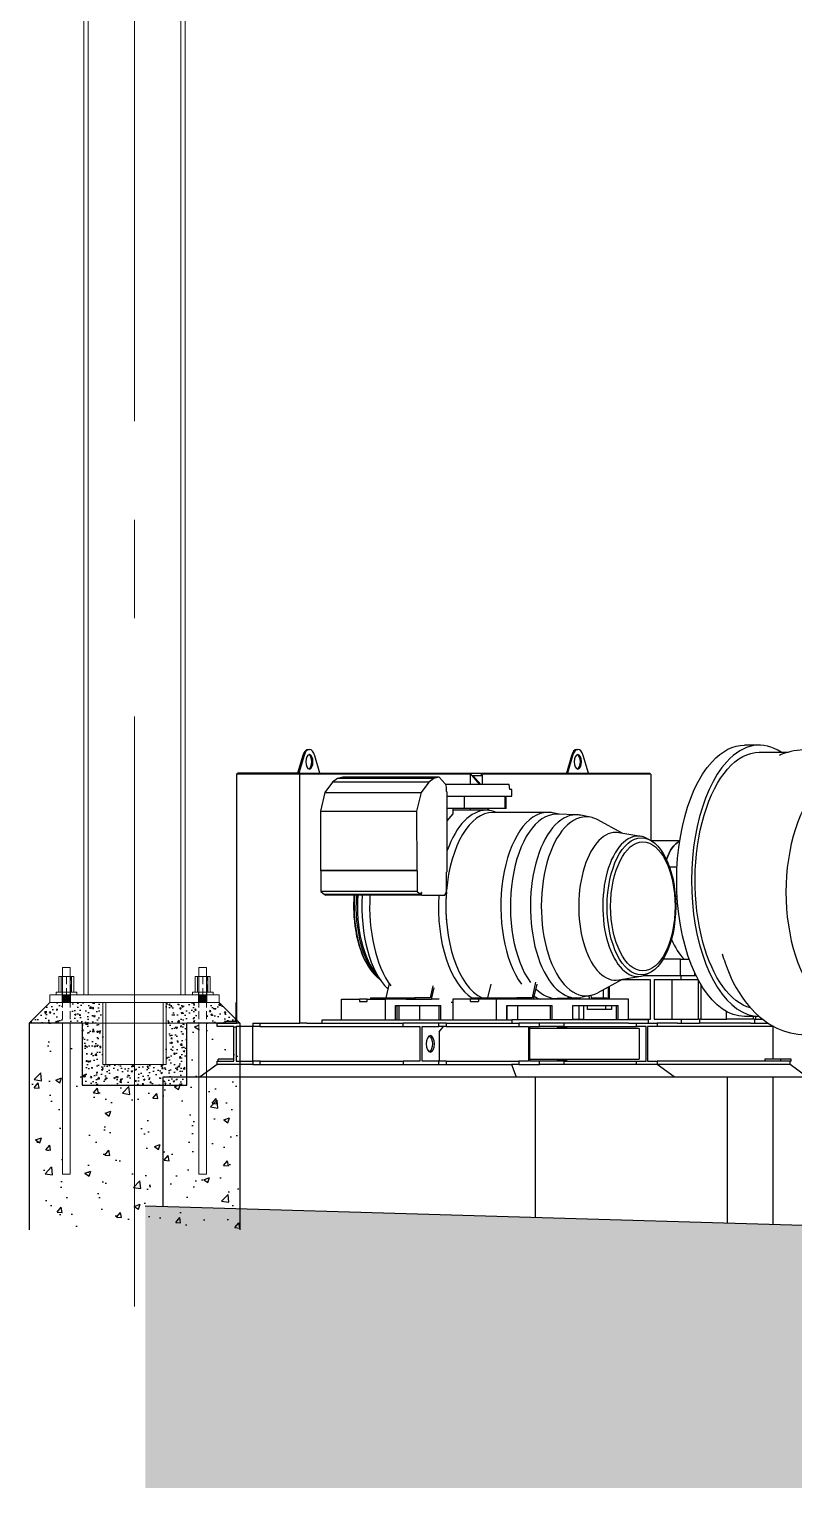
# Model space of a CAD drawing. Header units: metres. Extents: x 0 to 63075, y 0 to 44550.
# Drawn here: x 36970 to 38821, y 28758 to 32289 of the extents above; entities that cross this region are included whole.
import ezdxf

# ---------------------------------------------------------------- set-up
doc = ezdxf.new("R2010")
doc.units = ezdxf.units.M
doc.header["$LTSCALE"] = 75
doc.linetypes.add('CENTER2', pattern=[28.575, 19.05, -3.175, 3.175, -3.175])
doc.linetypes.add('DASHED2', pattern=[0.375, 0.25, -0.125])
for name, color, linetype in [('SC1', 7, 'CENTER2'), ('SDM', 7, 'Continuous'), ('SL1', 8, 'Continuous')]:
    doc.layers.add(name, color=color, linetype=linetype)

# ---------------------------------------------------------------- blocks, each defined once
blk = doc.blocks.new('A$C9d969d0d')
at = {"layer": 'SL1'}
for points in [[(17927.4, 1253.6), (17927.4, 1234.6), (17907.2, 1234.6), (17907.2, 1253.6)], [(17927.4, 1253.6), (17927.4, 1234.6), (17907.2, 1234.6), (17907.2, 1253.6)], [(18257.4, 1253.6), (18257.4, 1234.6), (18237.2, 1234.6), (18237.2, 1253.6)], [(18257.4, 1253.6), (18257.4, 1234.6), (18237.2, 1234.6), (18237.2, 1253.6)]]:
    blk.add_hatch(color=256, dxfattribs=at).paths.add_polyline_path(points, flags=17)
h = blk.add_hatch(dxfattribs=at)
h.set_pattern_fill('AR-CONC', color=8, scale=5)
h.set_pattern_definition([(50, (16353.446, -9172.132), (35.86301, -3.13761), [3.75, -41.25]), (355, (16353.446, -9172.13), (-6.93757, 37.60961), [3, -33]), (100.45144, (16356.435, -9172.393), (28.92544, 34.472), [3.18701, -35.0571]), (46.1842, (16353.446, -9162.13), (53.36207, -8.27596), [5.625, -61.875]), (96.63564, (16357.893, -9162.82), (46.7331, 48.70593), [4.78052, -52.5857]), (351.18416, (16353.446, -9162.13), (46.7331, 48.70593), [4.5, -49.5]), (21, (16358.446, -9164.632), (29.84535, -20.130945), [3.75, -41.25]), (326, (16358.446, -9164.63), (12.16577, 36.2575), [3, -33]), (71.45144, (16360.933, -9166.31), (42.01112, 16.12656), [3.18701, -35.0571]), (37.5, (16353.446, -9172.132), (0.607993, 16.644693), [0, -32.6, 0, -33.5, 0, -33.125]), (7.5, (16353.446, -9172.132), (13.153477, 19.720586), [0, -19.1, 0, -31.85, 0, -12.625]), (327.5, (16342.296, -9172.132), (26.691122, -1.127744), [0, -12.5, 0, -39, 0, -51.75]), (317.5, (16337.296, -9172.132), (29.15931, 5.00525), [0, -16.25, 0, -25.9, 0, -36.75])])
h.paths.add_polyline_path([(18158.8, 1084.6), (18005.8, 1084.6), (18005.8, 1234.6), (17926.8, 1234.6), (17926.8, 1184.6), (17955.8, 1184.6), (17955.8, 1034.6), (18208.8, 1034.6), (18208.8, 1184.6), (18237.8, 1184.6), (18237.8, 1234.6), (18158.8, 1234.6)])
h.paths.add_polyline_path([(18256.8, 1184.6), (18337.3, 1184.6), (18337.3, 1184.6), (18287.3, 1234.6), (18256.8, 1234.6)])
h.paths.add_polyline_path([(17827.3, 1184.6), (17907.8, 1184.6), (17907.8, 1234.6), (17877.3, 1234.6)])
h = blk.add_hatch(dxfattribs=at)
h.set_pattern_fill('AR-CONC', color=8, scale=20)
h.set_pattern_definition([(50, (16353.45, -9172.13), (143.452, -12.5504), [15, -165]), (355, (16353.45, -9172.13), (-27.7503, 150.4384), [12, -132]), (100.4514, (16365.4, -9173.18), (115.7018, 137.888), [12.748, -140.2284]), (46.1842, (16353.45, -9132.13), (213.4483, -33.104), [22.5, -247.5]), (96.6356, (16371.23, -9134.9), (186.9324, 194.8237), [19.122, -210.3428]), (351.1842, (16353.45, -9132.13), (186.9324, 194.8237), [18, -198]), (21, (16373.45, -9142.13), (119.3814, -80.5238), [15, -165]), (326, (16373.45, -9142.13), (48.663, 145.03), [12, -132]), (71.4514, (16383.4, -9148.84), (168.0445, 64.5062), [12.748, -140.2284]), (37.5, (16353.446, -9172.13), (2.43197, 66.57877), [0, -130.4, 0, -134, 0, -132.5]), (7.5, (16353.446, -9172.13), (52.6139, 78.88234), [0, -76.4, 0, -127.4, 0, -50.5]), (327.5, (16308.846, -9172.13), (106.7645, -4.51097), [0, -50, 0, -156, 0, -207]), (317.5, (16288.85, -9172.13), (116.6372, 20.021), [0, -65, 0, -103.6, 0, -147])])
h.paths.add_polyline_path([(18256.8, 819.6), (18242.5, 819.6), (18237.8, 819.6), (18237.8, 1184.6), (18208.8, 1184.6), (18208.8, 1034.6), (17955.8, 1034.6), (17955.8, 1184.6), (17926.8, 1184.6), (17926.8, 819.6), (17912.5, 819.6), (17907.8, 819.6), (17907.8, 1184.6), (17827.3, 1184.6), (17827.3, 684.6), (18337.3, 684.6), (18337.3, 1184.6), (18256.8, 1184.6)])
h = blk.add_hatch(dxfattribs=at)
h.set_pattern_fill('AR-CONC', color=256)
h.set_pattern_definition([(50, (-7395.08, -26595.17), (182.18467, -15.9391), [19.05, -209.55]), (355, (-7395.08, -26595.17), (-35.2434, 191.05685), [15.24, -167.6406]), (100.45144, (-7379.9, -26596.5), (146.94125, 175.11775), [16.19, -178.09024]), (46.1842, (-7395.08, -26544.37), (271.079, -42.0423), [28.575, -314.325]), (96.63556, (-7372.5, -26547.87), (237.4041, 247.4261), [24.285, -267.1356]), (351.18415, (-7395.08, -26544.37), (237.4041, 247.4261), [22.86, -251.4597]), (21, (-7369.68, -26557.07), (151.6144, -102.2652), [19.05, -209.55]), (326, (-7369.68, -26557.07), (61.802, 184.188), [15.24, -167.64]), (71.45144, (-7357.05, -26565.6), (213.4164, 81.9228), [16.19, -178.0899]), (37.5, (-7395.08, -26595.17), (3.0886, 84.55504), [0, -165.608, 0, -170.18, 0, -168.275]), (7.5, (-7395.08, -26595.17), (66.81966, 100.18057), [0, -97.028, 0, -161.798, 0, -64.135]), (327.5, (-7451.72, -26595.17), (135.5906, -5.72874), [0, -63.5, 0, -198.12, 0, -262.89]), (317.5, (-7477.12, -26595.17), (148.12918, 25.4265), [0, -82.55, 0, -131.572, 0, -186.69])])
h.paths.add_polyline_path([(18108.1, 59.9), (23032.9, 59.9), (23032.9, 597.3), (18108.1, 742.8)])
at = {"layer": 'SL1', "lineweight": 0}
for p, q in [((17959.3, 1253.6), (17959.3, 8705.8)), ((17970, 1253.6), (17970, 8705.8)), ((18194.6, 8705.8), (18194.6, 1253.6)), ((18205.3, 8705.8), (18205.3, 1253.6)), ((17907.8, 1319.6), (17907.8, 1297.9)), ((17907.8, 1319.6), (17917.3, 1319.6)), ((17907.8, 1319.6), (17907.8, 1297.9)), ((17926.8, 1319.6), (17907.8, 1319.6)), ((17917.3, 1319.6), (17926.8, 1319.6)), ((17926.8, 1319.6), (17926.8, 1297.9)), ((17926.8, 1319.6), (17926.8, 1297.9)), ((18237.8, 1319.6), (18237.8, 1297.9)), ((18256.8, 1319.6), (18237.8, 1319.6)), ((18237.8, 1319.6), (18237.8, 1297.9)), ((18256.8, 1319.6), (18237.8, 1319.6)), ((18256.8, 1319.6), (18256.8, 1297.9)), ((18256.8, 1319.6), (18256.8, 1297.9)), ((17899, 1297.9), (17904.8, 1297.9)), ((17899, 1259.9), (17899, 1297.9)), ((17899, 1259.9), (17899, 1297.9)), ((17904.8, 1297.9), (17899, 1297.9)), ((17904.8, 1297.9), (17929.8, 1297.9)), ((17904.8, 1259.9), (17904.8, 1297.9)), ((17904.8, 1259.9), (17904.8, 1297.9)), ((17904.8, 1297.9), (17929.8, 1297.9)), ((17929.8, 1259.9), (17929.8, 1297.9)), ((17935.5, 1297.9), (17929.8, 1297.9)), ((17929.8, 1297.9), (17929.8, 1259.9)), ((17935.5, 1297.9), (17929.8, 1297.9)), ((17935.5, 1259.9), (17935.5, 1297.9)), ((17935.5, 1259.9), (17935.5, 1297.9)), ((18229, 1259.9), (18229, 1297.9)), ((18234.8, 1297.9), (18229, 1297.9)), ((18229, 1259.9), (18229, 1297.9)), ((18234.8, 1297.9), (18229, 1297.9)), ((18234.8, 1259.9), (18234.8, 1297.9)), ((18234.8, 1297.9), (18259.8, 1297.9)), ((18234.8, 1259.9), (18234.8, 1297.9)), ((18234.8, 1297.9), (18259.8, 1297.9)), ((18265.5, 1297.9), (18259.8, 1297.9)), ((18259.8, 1297.9), (18259.8, 1259.9)), ((18259.8, 1297.9), (18259.8, 1259.9)), ((18265.5, 1297.9), (18259.8, 1297.9)), ((18265.5, 1259.9), (18265.5, 1297.9)), ((18265.5, 1259.9), (18265.5, 1297.9)), ((17877.3, 1253.6), (18287.3, 1253.6)), ((17877.3, 1234.6), (17877.3, 1253.6)), ((17877.3, 1253.6), (18287.3, 1253.6)), ((17877.3, 1234.6), (17877.3, 1253.6)), ((17892.3, 1253.6), (17892.3, 1259.9)), ((17892.3, 1259.9), (17942.3, 1259.9)), ((17892.3, 1253.6), (17892.3, 1259.9)), ((17892.3, 1259.9), (17942.3, 1259.9)), ((17892.3, 1253.6), (17942.3, 1253.6)), ((17892.3, 1253.6), (17942.3, 1253.6)), ((17929.8, 1259.9), (17904.8, 1259.9)), ((17929.8, 1259.9), (17904.8, 1259.9)), ((17907.2, 1253.6), (17907.2, 1259.9)), ((17907.2, 1253.6), (17907.2, 1259.9)), ((17907.2, 1234.6), (17907.2, 1253.6)), ((17907.2, 1234.6), (17907.2, 1253.6)), ((17907.2, 1234.6), (17907.2, 1253.6)), ((17907.2, 1234.6), (17907.2, 1253.6)), ((17907.2, 1234.6), (17907.2, 1253.6)), ((17907.2, 1234.6), (17907.2, 1253.6)), ((17917.3, 1253.6), (17917.3, 1259.9)), ((17917.3, 1253.6), (17917.3, 1259.9)), ((17917.3, 1234.6), (17917.3, 1253.6)), ((17917.3, 1234.6), (17917.3, 1253.6)), ((17917.3, 1234.6), (17917.3, 1253.6)), ((17917.3, 1234.6), (17917.3, 1253.6)), ((17917.3, 1234.6), (17917.3, 1253.6)), ((17917.3, 1234.6), (17917.3, 1253.6)), ((17927.4, 1253.6), (17927.4, 1259.9)), ((17927.4, 1253.6), (17927.4, 1259.9)), ((17927.4, 1234.6), (17927.4, 1253.6)), ((17927.4, 1234.6), (17927.4, 1253.6)), ((17927.4, 1234.6), (17927.4, 1253.6)), ((17927.4, 1234.6), (17927.4, 1253.6)), ((17927.4, 1234.6), (17927.4, 1253.6)), ((17927.4, 1234.6), (17927.4, 1253.6)), ((17942.3, 1253.6), (17942.3, 1259.9)), ((17942.3, 1253.6), (17942.3, 1259.9)), ((17970, 1253.6), (17959.3, 1253.6)), ((18205.3, 1253.6), (18194.6, 1253.6)), ((18222.3, 1253.6), (18222.3, 1259.9)), ((18222.3, 1259.9), (18272.3, 1259.9)), ((18222.3, 1253.6), (18222.3, 1259.9)), ((18222.3, 1259.9), (18272.3, 1259.9)), ((18222.3, 1253.6), (18272.3, 1253.6)), ((18222.3, 1253.6), (18272.3, 1253.6)), ((18259.8, 1259.9), (18234.8, 1259.9)), ((18259.8, 1259.9), (18234.8, 1259.9)), ((18237.2, 1253.6), (18237.2, 1259.9)), ((18237.2, 1253.6), (18237.2, 1259.9)), ((18237.2, 1234.6), (18237.2, 1253.6)), ((18237.2, 1234.6), (18237.2, 1253.6)), ((18237.2, 1234.6), (18237.2, 1253.6)), ((18237.2, 1234.6), (18237.2, 1253.6)), ((18237.2, 1234.6), (18237.2, 1253.6)), ((18237.2, 1234.6), (18237.2, 1253.6)), ((18247.3, 1253.6), (18247.3, 1259.9)), ((18247.3, 1253.6), (18247.3, 1259.9)), ((18247.3, 1234.6), (18247.3, 1253.6)), ((18247.3, 1234.6), (18247.3, 1253.6)), ((18247.3, 1234.6), (18247.3, 1253.6)), ((18247.3, 1234.6), (18247.3, 1253.6)), ((18247.3, 1234.6), (18247.3, 1253.6)), ((18247.3, 1234.6), (18247.3, 1253.6)), ((18257.4, 1253.6), (18257.4, 1259.9)), ((18257.4, 1253.6), (18257.4, 1259.9)), ((18257.4, 1234.6), (18257.4, 1253.6)), ((18257.4, 1234.6), (18257.4, 1253.6)), ((18257.4, 1234.6), (18257.4, 1253.6)), ((18257.4, 1234.6), (18257.4, 1253.6)), ((18257.4, 1234.6), (18257.4, 1253.6)), ((18257.4, 1234.6), (18257.4, 1253.6)), ((18272.3, 1253.6), (18272.3, 1259.9)), ((18272.3, 1253.6), (18272.3, 1259.9)), ((18287.3, 1253.6), (18287.3, 1234.6)), ((18287.3, 1253.6), (18287.3, 1234.6)), ((17827.3, 1184.6), (17877.3, 1234.6)), ((18287.3, 1234.6), (17877.3, 1234.6)), ((17877.3, 1234.6), (18287.3, 1234.6)), ((17877.3, 1234.6), (18287.3, 1234.6)), ((18287.3, 1234.6), (17877.3, 1234.6)), ((18005.8, 1234.6), (18005.8, 1084.6)), ((18012.9, 1234.6), (18012.9, 1084.6)), ((18151.7, 1084.6), (18151.7, 1234.6)), ((18158.8, 1084.6), (18158.8, 1234.6)), ((18287.3, 1234.6), (18337.3, 1184.6)), ((18337.3, 1184.6), (17827.3, 1184.6)), ((17907.8, 1184.6), (17907.8, 819.6)), ((17907.8, 1184.6), (17907.8, 819.6)), ((17926.8, 1184.6), (17926.8, 819.6)), ((17926.8, 1184.6), (17926.8, 819.6)), ((18005.8, 1184.6), (18005.8, 1084.6)), ((18012.9, 1184.6), (18012.9, 1084.6)), ((18151.7, 1184.6), (18151.7, 1084.6)), ((18158.8, 1084.6), (18158.8, 1184.6)), ((18237.8, 1184.6), (18237.8, 819.6)), ((18237.8, 1184.6), (18237.8, 819.6)), ((18256.8, 1184.6), (18256.8, 819.6)), ((18256.8, 1184.6), (18256.8, 819.6)), ((18005.8, 1084.6), (18158.8, 1084.6)), ((18005.8, 1084.6), (18158.8, 1084.6)), ((17907.8, 819.6), (17926.8, 819.6)), ((17907.8, 819.6), (17912.5, 819.6)), ((17926.8, 819.6), (17912.5, 819.6)), ((18237.8, 819.6), (18242.5, 819.6)), ((18237.8, 819.6), (18242.5, 819.6)), ((18256.8, 819.6), (18242.5, 819.6)), ((18256.8, 819.6), (18242.5, 819.6))]:
    blk.add_line(p, q, dxfattribs=at)
at = {"layer": 'SL1', "extrusion": (2.28848e-17, 1, 0)}
for p, q in [((18502.8, 1847.5), (18505.5, 1847.5)), ((19152.8, 1847.5), (19155.5, 1847.5)), ((19594.7, 1857.9), (19558.9, 1857.9)), ((19594.7, 1840.6), (19664.3, 1840.6)), ((18489.9, 1832.9), (18477, 1789.6)), ((18492.6, 1832.9), (18479.7, 1789.6)), ((18530.5, 1789.6), (18518.6, 1832.2)), ((19139.7, 1832.2), (19127.8, 1789.6)), ((19142.4, 1832.2), (19130.5, 1789.6)), ((19181.3, 1789.6), (19168.4, 1832.9)), ((18482.1, 1787.6), (18328.8, 1787.6)), ((18328.8, 1787.6), (18328.8, 1184.6)), ((18481.4, 1789.6), (18331.5, 1789.6)), ((18331.5, 1787.6), (18331.5, 1789.6)), ((18481.4, 1789.6), (18894.4, 1789.6)), ((18481.4, 1787.6), (18481.4, 1789.6)), ((18894.4, 1787.6), (18482.1, 1787.6)), ((18482.1, 1184.6), (18482.1, 1787.6)), ((18561.5, 1767.8), (18542.9, 1743.2)), ((18573.8, 1777), (18561.5, 1767.8)), ((18794.5, 1767.8), (18561.5, 1767.8)), ((18586.5, 1780), (18573.8, 1777)), ((18806.7, 1777), (18573.8, 1777)), ((18819.5, 1780), (18586.5, 1780)), ((18794.5, 1767.8), (18775.9, 1743.2)), ((18806.7, 1777), (18794.5, 1767.8)), ((18819.5, 1780), (18806.7, 1777)), ((18834.6, 1764.3), (18819.5, 1780)), ((18894.4, 1787.6), (18894.4, 1789.6)), ((18918, 1762.3), (18894.4, 1789.6)), ((18894.4, 1789.6), (18919.4, 1789.6)), ((18894.4, 1787.6), (18894.4, 1762.3)), ((18901.2, 1784.6), (18923.7, 1784.6)), ((18901.2, 1784.6), (18920.5, 1762.3)), ((18919.4, 1789.6), (18923.7, 1784.6)), ((18919.4, 1789.6), (19329.4, 1789.6)), ((19332.1, 1787.6), (18921.1, 1787.6)), ((18923.7, 1784.6), (18923.7, 1762.3)), ((19329.4, 1787.6), (19329.4, 1789.6)), ((19332.1, 1787.6), (19332.1, 1627.1)), ((18542.9, 1743.2), (18532.2, 1697.7)), ((18542.9, 1743.2), (18775.9, 1743.2)), ((18775.9, 1743.2), (18765.2, 1697.7)), ((18835.5, 1762.7), (18834.6, 1764.3)), ((18837.2, 1756.1), (18835.5, 1762.7)), ((18989.4, 1762.3), (18835.6, 1762.3)), ((18837.4, 1752.5), (18837.2, 1756.1)), ((18837.4, 1745.8), (18837.4, 1752.5)), ((18839.4, 1744.1), (18837.4, 1745.8)), ((18839.4, 1552.1), (18839.4, 1744.1)), ((18839.4, 1733.9), (18995.9, 1734.1)), ((18880.8, 1704.1), (18880.8, 1734)), ((18979.4, 1704.1), (18979.4, 1734)), ((18982.1, 1704.1), (18982.1, 1734)), ((18990.5, 1750.1), (18989.4, 1762.3)), ((18996, 1750.1), (18990.5, 1750.1)), ((18995.9, 1734.1), (18996, 1750.1)), ((18532.2, 1697.7), (18532.5, 1554.7)), ((18532.2, 1697.7), (18765.2, 1697.7)), ((18765.2, 1697.7), (18765.4, 1554.7)), ((18880.8, 1704.1), (18839.4, 1704.1)), ((18853.3, 1691.5), (18853.3, 1704.1)), ((18934, 1700.1), (18853.3, 1700.1)), ((18979.4, 1704.1), (18880.8, 1704.1)), ((18894.4, 1704.1), (18894.4, 1700.1)), ((18937.7, 1699.9), (18937.7, 1704.1)), ((18940.2, 1699.7), (18940.2, 1704.1)), ((19082.7, 1695.1), (18949.6, 1695.1)), ((18982.1, 1704.1), (18979.4, 1704.1)), ((18839.4, 1674.8), (18853.3, 1691.5)), ((19110.4, 1690.6), (19094.2, 1693.9)), ((19153.2, 1689.1), (19105.6, 1690.7)), ((19186.2, 1683.2), (19162.4, 1688)), ((19262.6, 1644.5), (19203.9, 1676.6)), ((19307.8, 1637), (19254.4, 1645.9)), ((19329.1, 1628.6), (19321, 1632.6)), ((19402, 1626.4), (19333.2, 1626.4)), ((18532.5, 1554.7), (18533.5, 1553.3)), ((18765.4, 1554.7), (18532.5, 1554.7)), ((18765.4, 1554.7), (18766.4, 1553.3)), ((19376.9, 1563.6), (19395.6, 1563.6)), ((18533.5, 1553.3), (18533.5, 1503.8)), ((18766.4, 1553.3), (18533.5, 1553.3)), ((18766.4, 1553.3), (18766.4, 1503.8)), ((18837.4, 1550.3), (18839.4, 1552.1)), ((18837.4, 1503.5), (18837.4, 1550.3)), ((18533.5, 1503.8), (18542.3, 1496.3)), ((18766.4, 1503.8), (18533.5, 1503.8)), ((18775.2, 1496.3), (18542.3, 1496.3)), ((18543.3, 1496.3), (18543.2, 1495.6)), ((18543.2, 1495.6), (18544.8, 1494.5)), ((18776.2, 1495.6), (18543.2, 1495.6)), ((18777.8, 1494.5), (18544.8, 1494.5)), ((18766.4, 1503.8), (18775.2, 1496.3)), ((18775.2, 1496.3), (18776.2, 1501.5)), ((18777.1, 1500.8), (18776, 1500.8)), ((18776.2, 1501.5), (18777.1, 1500.8)), ((18777.1, 1500.8), (18776.2, 1495.6)), ((18776.2, 1495.6), (18777.8, 1494.5)), ((18777.8, 1494.5), (18833.2, 1494.5)), ((18833.2, 1494.5), (18837.4, 1503.5)), ((19391.3, 1492.6), (19395.8, 1492.6)), ((18617.2, 1410.8), (18617.4, 1409.3)), ((18651.1, 1317.9), (18652.7, 1315.5)), ((19329.1, 1306.5), (19321, 1302.5)), ((19403.5, 1339.6), (19362, 1339.6)), ((19403.5, 1339.6), (19425, 1339.6)), ((19403.5, 1299.6), (19403.5, 1339.6)), ((18698.4, 1280.9), (18690.3, 1246)), ((18804.4, 1274.9), (18797.7, 1246)), ((18944.9, 1279.4), (18937.1, 1246)), ((19053.3, 1283.8), (19044.5, 1246)), ((19048.1, 1242.6), (19056.7, 1279.3)), ((19262.6, 1290.6), (19203.9, 1258.5)), ((19229, 1272.2), (19229, 1242.6)), ((19231.2, 1273.4), (19231.2, 1242.6)), ((19307.8, 1298.1), (19254.4, 1289.2)), ((19331.6, 1289.6), (19260.7, 1289.6)), ((19405.2, 1299.6), (19313.7, 1299.6)), ((19331.6, 1194.6), (19331.6, 1289.6)), ((19405.2, 1289.6), (19340.3, 1289.6)), ((19340.3, 1289.6), (19340.3, 1194.6)), ((19382.8, 1289.6), (19382.8, 1194.6)), ((19405.2, 1289.6), (19405.2, 1299.6)), ((19441.7, 1299.6), (19405.2, 1299.6)), ((19446.9, 1289.6), (19405.2, 1289.6)), ((19438.5, 1299.6), (19438.5, 1306.3)), ((19447.7, 1194.6), (19447.7, 1288)), ((19452.7, 1279.1), (19452.7, 1194.6)), ((18583.3, 1242.6), (18626.6, 1242.6)), ((18583.3, 1192.6), (18583.3, 1242.6)), ((18645.7, 1242.6), (18626.6, 1242.6)), ((18626.6, 1242.6), (18626.6, 1237.6)), ((18626.6, 1237.6), (18645.7, 1237.6)), ((18645.7, 1242.6), (18689, 1242.6)), ((18645.7, 1237.6), (18645.7, 1242.6)), ((18653.2, 1246), (18653.1, 1242.6)), ((18653.2, 1246), (18760.5, 1246)), ((18739.7, 1242.6), (18689, 1242.6)), ((18689, 1242.6), (18689, 1192.6)), ((18739.7, 1242.6), (18760.5, 1242.6)), ((18760.5, 1246), (18760.5, 1242.6)), ((18797.7, 1246), (18760.5, 1246)), ((18760.5, 1242.6), (18801.3, 1242.6)), ((18801.3, 1242.6), (18807.8, 1270.5)), ((18819.4, 1242.6), (18801.3, 1242.6)), ((18852.6, 1242.6), (18852.6, 1192.6)), ((18895.9, 1242.6), (18852.6, 1242.6)), ((18915, 1242.6), (18895.9, 1242.6)), ((18895.9, 1237.6), (18895.9, 1242.6)), ((18895.9, 1237.6), (18915, 1237.6)), ((18900, 1246), (18899.9, 1242.6)), ((18900, 1246), (19007.4, 1246)), ((18915, 1242.6), (18915, 1237.6)), ((18958.3, 1242.6), (18915, 1242.6)), ((18958.3, 1192.6), (18958.3, 1242.6)), ((19278.3, 1242.6), (18958.3, 1242.6)), ((19007.4, 1246), (19007.3, 1242.6)), ((19044.5, 1246), (19007.4, 1246)), ((19110.4, 1244.5), (19100.7, 1242.6)), ((19153.2, 1246), (19105.6, 1244.4)), ((19186.2, 1251.9), (19162.4, 1247.1)), ((19184.4, 1242.6), (19182.4, 1251.1)), ((19186.6, 1252), (19188, 1246)), ((19188, 1246), (19225.2, 1246)), ((19216.5, 1265.4), (19216.5, 1246)), ((19225.2, 1246), (19225.2, 1242.6)), ((19278.3, 1192.6), (19278.3, 1242.6)), ((18328.7, 1234.5), (18328.8, 1234.5)), ((18328.7, 1189.6), (18328.7, 1234.5)), ((18714, 1227.6), (18824, 1227.6)), ((18714, 1192.6), (18714, 1227.6)), ((18718.3, 1192.6), (18718.3, 1227.6)), ((18722.6, 1192.6), (18722.6, 1227.6)), ((18772.6, 1192.6), (18772.6, 1227.6)), ((18819.6, 1192.6), (18819.6, 1227.6)), ((18824, 1192.6), (18824, 1227.6)), ((18852.6, 1235.1), (18848.7, 1235.1)), ((18983.3, 1227.6), (19093.3, 1227.6)), ((18983.3, 1192.6), (18983.3, 1227.6)), ((18984, 1192.6), (18984, 1227.6)), ((19009, 1227.6), (19009, 1192.6)), ((19089, 1192.6), (19089, 1227.6)), ((19093.3, 1192.6), (19093.3, 1227.6)), ((19143.3, 1192.6), (19143.3, 1227.6)), ((19143.3, 1227.6), (19253.3, 1227.6)), ((19157.6, 1227.6), (19157.6, 1194.6)), ((19169.6, 1192.6), (19169.6, 1227.6)), ((19178.8, 1217.6), (19178.8, 1227.6)), ((19222.1, 1217.6), (19178.8, 1217.6)), ((19222.1, 1227.6), (19222.1, 1217.6)), ((19237.1, 1217.6), (19222.1, 1217.6)), ((19237.1, 1227.6), (19237.1, 1217.6)), ((19249, 1192.6), (19249, 1227.6)), ((19253.3, 1192.6), (19253.3, 1227.6)), ((19515.3, 1194.6), (19515.3, 1213)), ((19594.1, 1201.2), (19558.9, 1201.2)), ((19580.2, 1194.6), (19580.2, 1201.2)), ((19585.2, 1201.2), (19585.2, 1194.6)), ((18282.1, 1184.6), (18282.1, 1184.6)), ((18282.1, 1184.6), (18328.8, 1184.6)), ((18282.1, 1176.6), (18282.1, 1184.6)), ((18322.8, 1176.6), (18282.1, 1176.6)), ((18302.7, 1189.6), (18328.7, 1189.6)), ((18302.7, 1184.6), (18302.7, 1189.6)), ((18322.8, 1092.6), (18322.8, 1176.6)), ((18328, 1176.6), (18328, 1092.6)), ((18368.7, 1176.6), (18328, 1176.6)), ((18368.7, 1184.6), (18368.7, 1184.6)), ((18368.7, 1184.6), (18368.7, 1176.6)), ((18368.7, 1184.6), (18482.1, 1184.6)), ((18386.2, 1176.6), (18368.7, 1176.6)), ((18369, 1092.6), (18369, 1176.6)), ((18386.2, 1176.6), (18386.2, 1184.6)), ((18386.2, 1176.6), (18732.5, 1176.6)), ((18499.6, 1184.6), (18482.1, 1184.6)), ((18499.6, 1184.6), (18732.5, 1184.6)), ((18536.3, 1184.6), (18536.3, 1192.6)), ((18536.3, 1192.6), (18995.3, 1192.6)), ((18732.5, 1176.6), (18732.5, 1184.6)), ((18819.1, 1184.6), (18732.5, 1184.6)), ((18732.5, 1176.6), (18773.2, 1176.6)), ((18773.2, 1176.6), (18773.2, 1092.6)), ((18778.4, 1176.6), (18819.1, 1176.6)), ((18778.4, 1092.6), (18778.4, 1176.6)), ((18836.6, 1184.6), (18819.1, 1184.6)), ((18819.1, 1176.6), (18819.1, 1184.6)), ((18836.6, 1176.6), (18819.1, 1176.6)), ((18819.4, 1163.6), (18830.6, 1176.6)), ((18836.6, 1184.6), (18836.6, 1176.6)), ((18836.6, 1184.6), (19012.4, 1184.6)), ((18836.6, 1176.6), (19012.4, 1176.6)), ((19325.3, 1192.6), (18995.3, 1192.6)), ((18995.3, 1192.6), (18995.3, 1184.6)), ((19012.4, 1184.6), (19012.4, 1176.6)), ((19062.4, 1184.6), (19012.4, 1184.6)), ((19012.4, 1176.6), (19035.9, 1176.6)), ((19035.9, 1176.6), (19035.9, 1092.6)), ((19038.9, 1092.6), (19038.9, 1176.6)), ((19038.9, 1176.6), (19062.4, 1176.6)), ((19303.6, 1171.6), (19038.9, 1171.6)), ((19277.8, 1184.6), (19062.4, 1184.6)), ((19062.4, 1176.6), (19062.4, 1184.6)), ((19121.6, 1176.6), (19062.4, 1176.6)), ((19106.5, 1174.7), (19103.8, 1171.6)), ((19123.8, 1174.7), (19106.5, 1174.7)), ((19114, 1174.7), (19115.6, 1176.6)), ((19121.6, 1184.6), (19121.6, 1176.6)), ((19121.6, 1176.6), (19297.4, 1176.6)), ((19128.8, 1174.7), (19123.8, 1174.7)), ((19123.8, 1171.6), (19123.8, 1174.7)), ((19128.8, 1171.6), (19128.8, 1174.7)), ((19143.3, 1194.6), (19169.6, 1194.6)), ((19277.8, 1184.6), (19297.4, 1184.6)), ((19278.3, 1194.6), (19331.6, 1194.6)), ((19297.4, 1184.6), (19347.4, 1184.6)), ((19297.4, 1176.6), (19297.4, 1184.6)), ((19320.9, 1176.6), (19297.4, 1176.6)), ((19303.6, 1171.6), (19303.6, 1097.6)), ((19320.9, 1092.6), (19320.9, 1176.6)), ((19323.9, 1176.6), (19323.9, 1092.6)), ((19347.4, 1176.6), (19323.9, 1176.6)), ((19325.3, 1192.6), (19325.3, 1184.6)), ((19340.3, 1194.6), (19405.2, 1194.6)), ((19347.4, 1184.6), (19347.4, 1176.6)), ((19396.6, 1184.6), (19347.4, 1184.6)), ((19630.1, 1176.6), (19347.4, 1176.6)), ((19396.6, 1184.6), (19405.2, 1184.6)), ((19405.2, 1194.6), (19447.7, 1194.6)), ((19405.2, 1194.6), (19405.2, 1184.6)), ((19405.2, 1184.6), (19450.2, 1184.6)), ((19450.2, 1194.6), (19450.2, 1184.6)), ((19452.7, 1194.6), (19450.2, 1194.6)), ((19574.1, 1184.6), (19450.2, 1184.6)), ((19452.7, 1194.6), (19515.3, 1194.6)), ((19580.2, 1194.6), (19515.3, 1194.6)), ((19574.1, 1184.6), (19582.7, 1184.6)), ((19582.7, 1194.6), (19580.2, 1194.6)), ((19582.7, 1194.6), (19582.7, 1184.6)), ((19582.7, 1184.6), (19616.4, 1184.6)), ((19585.2, 1194.6), (19602.3, 1194.6)), ((19628.4, 1097.6), (19628.4, 1176.6)), ((18819.4, 1163.6), (18819.4, 1092.6)), ((18284.4, 1092.6), (18284.4, 1097.6)), ((18322.8, 1097.6), (18284.4, 1097.6)), ((19038.9, 1097.6), (19303.6, 1097.6)), ((19103.8, 1097.6), (19106.5, 1094.5)), ((19123.8, 1094.5), (19123.8, 1097.6)), ((19128.8, 1094.5), (19128.8, 1097.6)), ((19646.8, 1097.6), (19607.8, 1097.6)), ((19607.8, 1097.6), (19607.8, 1092.6)), ((19646.8, 1092.6), (19646.8, 1097.6)), ((19671.8, 1097.6), (19646.8, 1097.6)), ((19671.8, 1092.6), (19671.8, 1097.6)), ((18282.1, 1084.6), (18241.2, 1054.6)), ((18282.1, 1092.6), (18322.8, 1092.6)), ((18282.1, 1084.6), (18282.1, 1092.6)), ((18368.7, 1084.6), (18282.1, 1084.6)), ((18328, 1092.6), (18368.7, 1092.6)), ((18368.7, 1092.6), (18368.7, 1084.6)), ((18386.2, 1092.6), (18368.7, 1092.6)), ((18368.7, 1084.6), (18994.9, 1084.6)), ((18386.2, 1084.6), (18386.2, 1092.6)), ((18386.2, 1092.6), (18732.5, 1092.6)), ((18732.5, 1092.6), (18732.5, 1084.6)), ((18773.2, 1092.6), (18732.5, 1092.6)), ((18819.1, 1092.6), (18778.4, 1092.6)), ((18819.1, 1084.6), (18819.1, 1092.6)), ((18836.6, 1092.6), (18819.1, 1092.6)), ((18836.6, 1092.6), (19012.4, 1092.6)), ((18836.6, 1092.6), (18836.6, 1084.6)), ((19012.4, 1084.6), (18994.9, 1084.6)), ((18994.9, 1084.6), (19005.9, 1054.6)), ((19012.4, 1092.6), (19012.4, 1084.6)), ((19035.9, 1092.6), (19012.4, 1092.6)), ((19012.4, 1084.6), (19012.4, 1084.6)), ((19012.4, 1084.6), (19062.4, 1084.6)), ((19062.4, 1092.6), (19038.9, 1092.6)), ((19121.6, 1092.6), (19062.4, 1092.6)), ((19062.4, 1084.6), (19062.4, 1092.6)), ((19297.4, 1084.6), (19062.4, 1084.6)), ((19106.5, 1094.5), (19123.8, 1094.5)), ((19114, 1094.5), (19115.6, 1092.6)), ((19121.6, 1092.6), (19121.6, 1084.6)), ((19121.6, 1092.6), (19297.4, 1092.6)), ((19128.8, 1094.5), (19123.8, 1094.5)), ((19297.4, 1084.6), (19297.4, 1092.6)), ((19297.4, 1092.6), (19320.9, 1092.6)), ((19347.4, 1084.6), (19297.4, 1084.6)), ((19323.9, 1092.6), (19347.4, 1092.6)), ((19347.4, 1092.6), (19347.4, 1084.6)), ((19641.6, 1092.6), (19347.4, 1092.6)), ((19388.4, 1054.6), (19347.4, 1084.6)), ((19669.1, 1084.6), (19347.4, 1084.6)), ((19646.8, 1092.6), (19641.6, 1092.6)), ((19671.8, 1092.6), (19646.8, 1092.6)), ((19669.1, 1084.6), (19669.1, 1092.6)), ((19710, 1054.6), (19669.1, 1084.6)), ((18151.9, 1054.6), (19053, 1054.6)), ((18151.9, 741.5), (18151.9, 1054.6)), ((19053, 714.9), (19053, 1054.6)), ((19053, 1054.6), (19517.3, 1054.6)), ((19517.3, 1054.6), (19627.9, 1054.6)), ((19517.3, 701.2), (19517.3, 1054.6)), ((19627.9, 1054.6), (21287.8, 1054.6)), ((19627.9, 697.9), (19627.9, 1054.6)), ((18108.1, 742.8), (23032.9, 597.3))]:
    blk.add_line(p, q, dxfattribs=at)
at = {"layer": 'SL1', "linetype": 'DASHED2', "lineweight": 0}
for p, q in [((17907.8, 1319.6), (17917.3, 1319.6)), ((17917.3, 1319.6), (17909.1, 1319.6)), ((18237.8, 1319.6), (18247.3, 1319.6)), ((18237.8, 1319.6), (18247.3, 1319.6)), ((17929.8, 1297.9), (17904.8, 1297.9)), ((17904.8, 1297.9), (17929.8, 1297.9)), ((17904.8, 1297.9), (17929.8, 1297.9)), ((17929.8, 1297.9), (17904.8, 1297.9)), ((17907.6, 1259.9), (17907.6, 1297.9)), ((17907.6, 1259.9), (17907.6, 1297.9)), ((17907.8, 1297.9), (17907.8, 1184.6)), ((17907.8, 1297.9), (17907.8, 1184.6)), ((17908.2, 1259.9), (17908.2, 1297.9)), ((17908.2, 1259.9), (17908.2, 1297.9)), ((17908.2, 1297.9), (17908.2, 1259.9)), ((17908.2, 1259.9), (17908.2, 1297.9)), ((17908.2, 1259.9), (17908.2, 1297.9)), ((17908.2, 1297.9), (17908.2, 1259.9)), ((17917.3, 1297.9), (17917.3, 1259.9)), ((17917.3, 1297.9), (17917.3, 1259.9)), ((17926.4, 1259.9), (17926.4, 1297.9)), ((17926.4, 1259.9), (17926.4, 1297.9)), ((17926.4, 1297.9), (17926.4, 1259.9)), ((17926.4, 1259.9), (17926.4, 1297.9)), ((17926.4, 1259.9), (17926.4, 1297.9)), ((17926.4, 1297.9), (17926.4, 1259.9)), ((17926.8, 1297.9), (17926.8, 1184.6)), ((17926.8, 1297.9), (17926.8, 1184.6)), ((17927, 1259.9), (17927, 1297.9)), ((17927, 1259.9), (17927, 1297.9)), ((18259.8, 1297.9), (18234.8, 1297.9)), ((18234.8, 1297.9), (18259.8, 1297.9)), ((18259.8, 1297.9), (18234.8, 1297.9)), ((18234.8, 1297.9), (18259.8, 1297.9)), ((18237.6, 1259.9), (18237.6, 1297.9)), ((18237.6, 1259.9), (18237.6, 1297.9)), ((18237.8, 1297.9), (18237.8, 1184.6)), ((18237.8, 1297.9), (18237.8, 1184.6)), ((18238.2, 1297.9), (18238.2, 1259.9)), ((18238.2, 1259.9), (18238.2, 1297.9)), ((18238.2, 1259.9), (18238.2, 1297.9)), ((18238.2, 1259.9), (18238.2, 1297.9)), ((18238.2, 1297.9), (18238.2, 1259.9)), ((18238.2, 1259.9), (18238.2, 1297.9)), ((18247.3, 1297.9), (18247.3, 1259.9)), ((18247.3, 1297.9), (18247.3, 1259.9)), ((18256.4, 1297.9), (18256.4, 1259.9)), ((18256.4, 1259.9), (18256.4, 1297.9)), ((18256.4, 1259.9), (18256.4, 1297.9)), ((18256.4, 1259.9), (18256.4, 1297.9)), ((18256.4, 1297.9), (18256.4, 1259.9)), ((18256.4, 1259.9), (18256.4, 1297.9)), ((18256.8, 1297.9), (18256.8, 1184.6)), ((18256.8, 1297.9), (18256.8, 1184.6)), ((18257, 1259.9), (18257, 1297.9)), ((18257, 1259.9), (18257, 1297.9)), ((17942.3, 1259.9), (17892.3, 1259.9)), ((17892.3, 1253.6), (17892.3, 1259.9)), ((17892.3, 1253.6), (17892.3, 1259.9)), ((17942.3, 1259.9), (17892.3, 1259.9)), ((17942.3, 1259.9), (17892.3, 1259.9)), ((17892.3, 1253.6), (17892.3, 1259.9)), ((17892.3, 1253.6), (17892.3, 1259.9)), ((17942.3, 1259.9), (17892.3, 1259.9)), ((17942.3, 1253.6), (17892.3, 1253.6)), ((17942.3, 1253.6), (17892.3, 1253.6)), ((17942.3, 1253.6), (17892.3, 1253.6)), ((17942.3, 1253.6), (17892.3, 1253.6)), ((17899, 1259.9), (17935.5, 1259.9)), ((17935.5, 1259.9), (17899, 1259.9)), ((17904.8, 1259.9), (17929.8, 1259.9)), ((17929.8, 1259.9), (17904.8, 1259.9)), ((17942.3, 1253.6), (17942.3, 1259.9)), ((17942.3, 1253.6), (17942.3, 1259.9)), ((17942.3, 1253.6), (17942.3, 1259.9)), ((17942.3, 1253.6), (17942.3, 1259.9)), ((18194.6, 1253.6), (17970, 1253.6)), ((18222.3, 1253.6), (18222.3, 1259.9)), ((18272.3, 1259.9), (18222.3, 1259.9)), ((18272.3, 1259.9), (18222.3, 1259.9)), ((18222.3, 1253.6), (18222.3, 1259.9)), ((18222.3, 1253.6), (18222.3, 1259.9)), ((18272.3, 1259.9), (18222.3, 1259.9)), ((18272.3, 1259.9), (18222.3, 1259.9)), ((18222.3, 1253.6), (18222.3, 1259.9)), ((18272.3, 1253.6), (18222.3, 1253.6)), ((18272.3, 1253.6), (18222.3, 1253.6)), ((18272.3, 1253.6), (18222.3, 1253.6)), ((18272.3, 1253.6), (18222.3, 1253.6)), ((18265.5, 1259.9), (18229, 1259.9)), ((18265.5, 1259.9), (18229, 1259.9)), ((18259.8, 1259.9), (18234.8, 1259.9)), ((18259.8, 1259.9), (18234.8, 1259.9)), ((18272.3, 1253.6), (18272.3, 1259.9)), ((18272.3, 1253.6), (18272.3, 1259.9)), ((18272.3, 1253.6), (18272.3, 1259.9)), ((18272.3, 1253.6), (18272.3, 1259.9)), ((18005.8, 1234.6), (18158.8, 1234.6)), ((18005.8, 1234.6), (18005.8, 1184.6)), ((18012.9, 1234.6), (18012.9, 1084.6)), ((18151.7, 1234.6), (18151.7, 1184.6)), ((18158.8, 1234.6), (18158.8, 1084.6)), ((17926.8, 819.6), (17912.5, 819.6)), ((17912.5, 819.6), (17925.5, 819.6)), ((18242.5, 819.6), (18255.5, 819.6)), ((18242.5, 819.6), (18255.5, 819.6))]:
    blk.add_line(p, q, dxfattribs=at)
at = {"layer": 'SL1', "color": 8}
for p, q in [((17827.3, 1184.6), (17877.3, 1234.6)), ((18287.3, 1234.6), (18337.3, 1184.6)), ((17955.8, 1184.6), (17827.3, 1184.6)), ((17827.3, 1184.6), (17827.3, 684.6)), ((17955.8, 1184.6), (17955.8, 1034.6)), ((18208.8, 1034.6), (18208.8, 1184.6)), ((18337.3, 1184.6), (18208.8, 1184.6)), ((18337.3, 1184.6), (18337.3, 684.6)), ((17955.8, 1034.6), (18208.8, 1034.6))]:
    blk.add_line(p, q, dxfattribs=at)
at = {"layer": 'SL1'}
for centre, major_axis, start_param, end_param in [((18502.8, 1817.5), (0, 30), 0, 1.033237), ((18505.5, 1817.5), (0, 30), -1.061158, 1.033237), ((19152.8, 1817.5), (0, 30), 0, 1.061158), ((19155.5, 1817.5), (0, 30), -1.033237, 1.061158), ((19594.7, 1529.6), (0, 328.3), -0.326433, 0.5), ((18505.5, 1817.5), (0, 17.5), -1.570796, 1.570796), ((18505.5, 1817.5), (0, -17.5), -1.570796, 1.570796), ((18502.8, 1817.5), (0, 17.5), -1.570796, -0.157776), ((18502.8, 1817.5), (0, -17.5), 0.157776, 1.570796), ((19155.5, 1817.5), (0, 17.5), -1.570796, 1.570796), ((19155.5, 1817.5), (0, -17.5), -1.570796, 1.570796), ((19152.8, 1817.5), (0, 17.5), -1.570796, -0.157776), ((19152.8, 1817.5), (0, -17.5), 0.157776, 1.570796), ((19594.7, 1529.6), (0, -328.3), -2.641593, -0.003547), ((19799.2, 1501.7), (0, 280), -0.170913, 3.312506), ((18949.6, 1467.6), (0, 227.5), -0.000001, 1.401687), ((18934, 1467.6), (0, 232.5), -0.000001, 0.949692), ((18934, 1467.6), (0, 232.5), -0.207765, -0.000001), ((19082.7, 1467.6), (0, 227.5), -0.000001, 2.544301), ((19082.7, 1467.6), (0, 227.5), -0.101979, -0.000001), ((19103.7, 1467.6), (0, 223.2), -0.000001, 2.541182), ((19151.3, 1467.6), (0, 221.6), -0.000001, 3.24198), ((19175.3, 1467.6), (0, 216.8), -0.000001, 3.408818), ((19103.7, 1467.6), (0, 223.2), -0.017141, -0.000001), ((19151.3, 1467.6), (0, 221.6), -0.100388, -0.000001), ((19175.3, 1467.6), (0, 216.8), -0.267225, -0.000001), ((19247, 1467.6), (0, 178.9), -0.000001, 3.224794), ((19300.7, 1467.6), (0, 170), -0.000001, 3.383081), ((19309.3, 1467.6), (0, 165.9), -0.000001, 6.283184), ((19247, 1467.6), (0, 178.9), -0.083202, -0.000001), ((19300.7, 1467.6), (0, 170), -0.241488, -0.000001), ((19411.1, 1529.6), (0, 96.8), 0.193511, 1.01473), ((19312.8, 1467.6), (0, 156), -0.000001, 6.283184), ((18707.3, 1467.6), (0, -187.2), -1.715033, -0.335872), ((18704.8, 1467.6), (0, -184.2), -1.717334, -0.622638), ((18702.3, 1467.6), (0, -179.5), -1.721259, -1.248938), ((18714, 1467.6), (0, -191.3), -1.71188, -0.415451), ((18717.7, 1467.6), (0, -191.9), -1.711459, -0.511629), ((18743.5, 1467.6), (0, -221.8), -1.692358, -0.449351), ((18767.7, 1467.6), (0, -232.5), -1.68676, -0.593802), ((18934, 1467.6), (0, -232.5), -1.686758, -0.296881), ((18949.6, 1467.6), (0, -227.5), -1.727028, -0.228281), ((18935, 1467.6), (0, -199), -1.747734, -1.338822), ((18935, 1467.6), (0, -199), -1.80277, -1.769784), ((19462.8, 1530.1), (0, -215.5), -0.848425, -0.486466), ((19082.7, 1467.6), (0, -227.5), -0.293161, -0.148425), ((19103.7, 1467.6), (0, -223.2), -0.461873, 0.017141)]:
    blk.add_ellipse(centre, major_axis=major_axis, ratio=0.5, start_param=start_param, end_param=end_param, dxfattribs=at)
at = {"layer": 'SL1', "extrusion": (-2.57723e-17, 4.38138e-17, -1)}
blk.add_ellipse((19594.7, 1529.6), major_axis=(0, 311), ratio=0.5, start_param=-2.070796, end_param=0, dxfattribs=at)
at = {"layer": 'SL1', "extrusion": (4.87575e-17, -3.44653e-17, -1)}
blk.add_ellipse((19558.9, 1529.6), major_axis=(0, 328.3), ratio=0.5, start_param=-0.5, end_param=0, dxfattribs=at)
at = {"layer": 'SL1', "extrusion": (1.60075e-16, 2.80464e-31, -1)}
blk.add_ellipse((19558.9, 1529.6), major_axis=(0, -328.3), ratio=0.5, start_param=0, end_param=2.641593, dxfattribs=at)
at = {"layer": 'SL1', "extrusion": (1.40602e-16, -1.51431e-17, -1)}
blk.add_ellipse((19411.1, 1529.6), major_axis=(0, 96.8), ratio=0.5, start_param=-1.01473, end_param=-0.193511, dxfattribs=at)
at = {"layer": 'SL1', "extrusion": (1.82195e-16, -2.31913e-18, -1)}
blk.add_ellipse((19594.7, 1529.6), major_axis=(0, -311), ratio=0.5, start_param=0.136946, end_param=1.070796, dxfattribs=at)
at = {"layer": 'SL1', "extrusion": (1.69098e-16, 8.55787e-32, -1)}
blk.add_ellipse((18798.4, 1134.6), major_axis=(0, -20), ratio=0.5, start_param=-1.570796, end_param=4.712389, dxfattribs=at)
at = {"layer": 'SL1', "extrusion": (1.79973e-16, -3.26717e-18, -1)}
blk.add_ellipse((18793.2, 1134.6), major_axis=(0, 20), ratio=0.5, start_param=0.262823, end_param=1.570796, dxfattribs=at)
at = {"layer": 'SL1', "extrusion": (1.69098e-16, 2.02799e-28, -1)}
blk.add_ellipse((18793.2, 1134.6), major_axis=(0, -20), ratio=0.5, start_param=-1.570796, end_param=-0.262823, dxfattribs=at)
at = {"layer": 'SL1'}
for points, knots in [([(19709.3, 1846.8), (19688.6, 1846.8), (19667.9, 1842.7), (19647.3, 1834.8), (19645.3, 1834), (19643.3, 1833.1)], [4.712389, 4.712389, 4.712389, 4.712389, 4.9020919, 4.9020919, 4.9231487, 4.9231487, 4.9231487, 4.9231487]), ([(19505, 1352.8), (19507.1, 1345.3), (19509.4, 1337.9), (19523.6, 1296.8), (19539.1, 1265.2), (19580, 1211.6), (19604.7, 1188.4), (19657.8, 1163.3), (19681.6, 1157.1), (19707, 1156.6), (19708.1, 1156.6), (19709.3, 1156.6)], [6.804827, 6.804827, 6.804827, 6.804827, 6.887587, 6.887587, 7.273071, 7.273071, 7.621627, 7.621627, 7.843258, 7.843258, 7.853982, 7.853982, 7.853982, 7.853982])]:
    blk.add_open_spline(points, degree=3, knots=knots, dxfattribs=at)

msp = doc.modelspace()

# ---------------------------------------------------------------- linework, layer by layer
at = {"layer": 'SC1', "lineweight": 0}
msp.add_line((37225, 29196.2), (37225, 40342.3), dxfattribs=at)

# ---------------------------------------------------------------- block references
at = {"layer": 'SDM'}
msp.add_blockref('A$C9d969d0d', (19142.7, 28697.6), dxfattribs=at)

doc.saveas('drawing.dxf')
